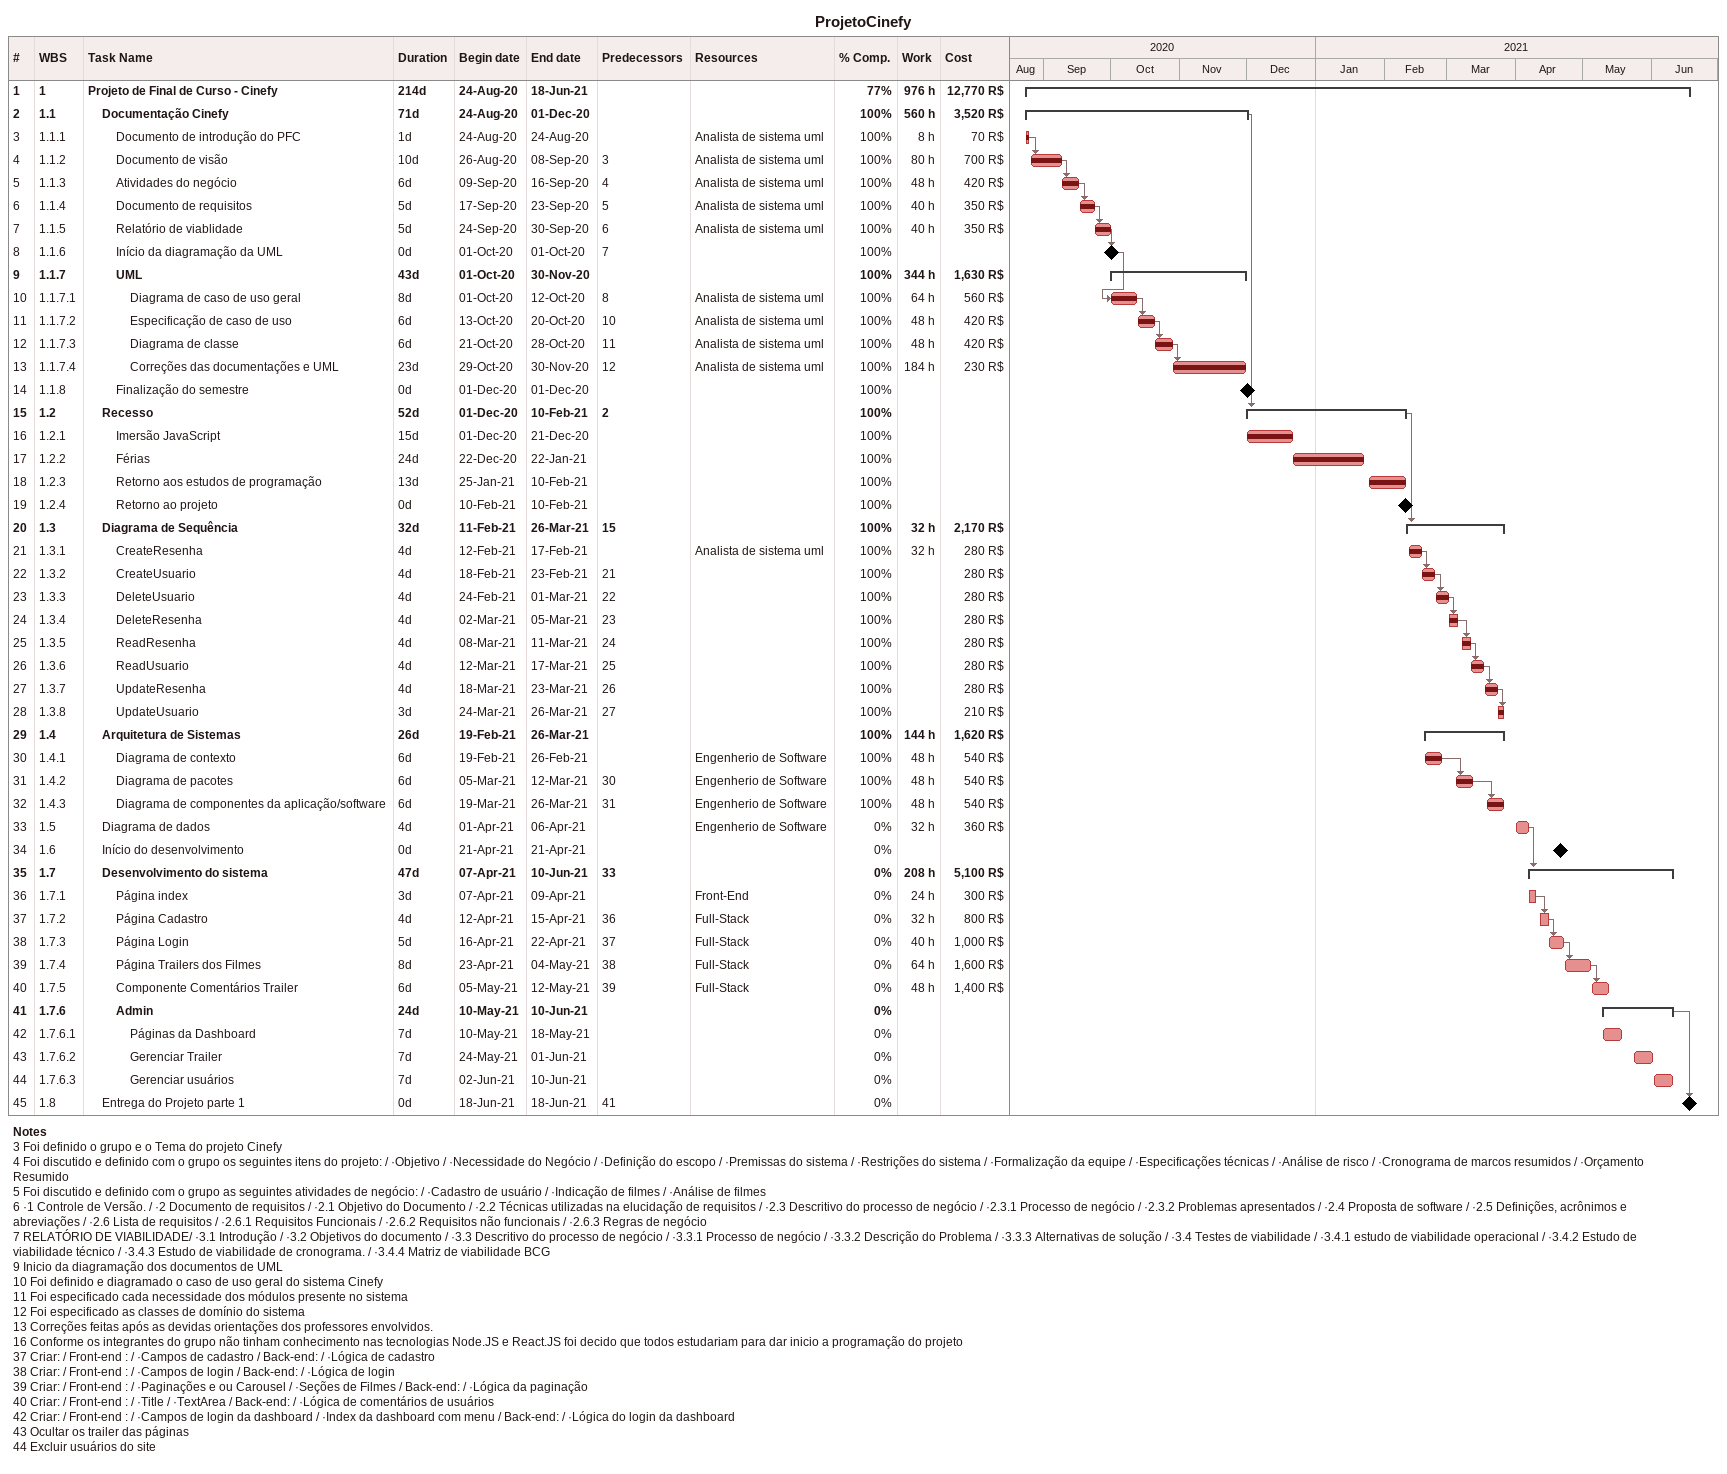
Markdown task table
ProjetoCinefy

| ID | WBS | Task | Duration | Start | Finish | Predecessors | Resources | % complete | Work (h) | Cost (R$) |
|---|---|---|---|---|---|---|---|---|---|---|
| 1 | 1 | **Projeto de Final de Curso - Cinefy** | 214d | 2020-08-24 | 2021-06-18 |  |  | 77 | 976 | 12770 |
| 2 | 1.1 | **Documentação Cinefy** | 71d | 2020-08-24 | 2020-12-01 |  |  | 100 | 560 | 3520 |
| 3 | 1.1.1 | Documento de introdução do PFC | 1d | 2020-08-24 | 2020-08-24 |  | Analista de sistema uml | 100 | 8 | 70 |
| 4 | 1.1.2 | Documento de visão | 10d | 2020-08-26 | 2020-09-08 | 3 | Analista de sistema uml | 100 | 80 | 700 |
| 5 | 1.1.3 | Atividades do negócio | 6d | 2020-09-09 | 2020-09-16 | 4 | Analista de sistema uml | 100 | 48 | 420 |
| 6 | 1.1.4 | Documento de requisitos | 5d | 2020-09-17 | 2020-09-23 | 5 | Analista de sistema uml | 100 | 40 | 350 |
| 7 | 1.1.5 | Relatório de viablidade | 5d | 2020-09-24 | 2020-09-30 | 6 | Analista de sistema uml | 100 | 40 | 350 |
| 8 | 1.1.6 | Início da diagramação da UML | 0d | 2020-10-01 | 2020-10-01 | 7 |  | 100 |  |  |
| 9 | 1.1.7 | **UML** | 43d | 2020-10-01 | 2020-11-30 |  |  | 100 | 344 | 1630 |
| 10 | 1.1.7.1 | Diagrama de caso de uso geral | 8d | 2020-10-01 | 2020-10-12 | 8 | Analista de sistema uml | 100 | 64 | 560 |
| 11 | 1.1.7.2 | Especificação de caso de uso | 6d | 2020-10-13 | 2020-10-20 | 10 | Analista de sistema uml | 100 | 48 | 420 |
| 12 | 1.1.7.3 | Diagrama de classe | 6d | 2020-10-21 | 2020-10-28 | 11 | Analista de sistema uml | 100 | 48 | 420 |
| 13 | 1.1.7.4 | Correções das documentações e UML | 23d | 2020-10-29 | 2020-11-30 | 12 | Analista de sistema uml | 100 | 184 | 230 |
| 14 | 1.1.8 | Finalização do semestre | 0d | 2020-12-01 | 2020-12-01 |  |  | 100 |  |  |
| 15 | 1.2 | **Recesso** | 52d | 2020-12-01 | 2021-02-10 | 2 |  | 100 |  |  |
| 16 | 1.2.1 | Imersão JavaScript | 15d | 2020-12-01 | 2020-12-21 |  |  | 100 |  |  |
| 17 | 1.2.2 | Férias | 24d | 2020-12-22 | 2021-01-22 |  |  | 100 |  |  |
| 18 | 1.2.3 | Retorno aos estudos de programação | 13d | 2021-01-25 | 2021-02-10 |  |  | 100 |  |  |
| 19 | 1.2.4 | Retorno ao projeto | 0d | 2021-02-10 | 2021-02-10 |  |  | 100 |  |  |
| 20 | 1.3 | **Diagrama de Sequência** | 32d | 2021-02-11 | 2021-03-26 | 15 |  | 100 | 32 | 2170 |
| 21 | 1.3.1 | CreateResenha | 4d | 2021-02-12 | 2021-02-17 |  | Analista de sistema uml | 100 | 32 | 280 |
| 22 | 1.3.2 | CreateUsuario | 4d | 2021-02-18 | 2021-02-23 | 21 |  | 100 |  | 280 |
| 23 | 1.3.3 | DeleteUsuario | 4d | 2021-02-24 | 2021-03-01 | 22 |  | 100 |  | 280 |
| 24 | 1.3.4 | DeleteResenha | 4d | 2021-03-02 | 2021-03-05 | 23 |  | 100 |  | 280 |
| 25 | 1.3.5 | ReadResenha | 4d | 2021-03-08 | 2021-03-11 | 24 |  | 100 |  | 280 |
| 26 | 1.3.6 | ReadUsuario | 4d | 2021-03-12 | 2021-03-17 | 25 |  | 100 |  | 280 |
| 27 | 1.3.7 | UpdateResenha | 4d | 2021-03-18 | 2021-03-23 | 26 |  | 100 |  | 280 |
| 28 | 1.3.8 | UpdateUsuario | 3d | 2021-03-24 | 2021-03-26 | 27 |  | 100 |  | 210 |
| 29 | 1.4 | **Arquitetura de Sistemas** | 26d | 2021-02-19 | 2021-03-26 |  |  | 100 | 144 | 1620 |
| 30 | 1.4.1 | Diagrama de contexto | 6d | 2021-02-19 | 2021-02-26 |  | Engenherio de Software | 100 | 48 | 540 |
| 31 | 1.4.2 | Diagrama de pacotes | 6d | 2021-03-05 | 2021-03-12 | 30 | Engenherio de Software | 100 | 48 | 540 |
| 32 | 1.4.3 | Diagrama de componentes da aplicação/software | 6d | 2021-03-19 | 2021-03-26 | 31 | Engenherio de Software | 100 | 48 | 540 |
| 33 | 1.5 | Diagrama de dados | 4d | 2021-04-01 | 2021-04-06 |  | Engenherio de Software | 0 | 32 | 360 |
| 34 | 1.6 | Início do desenvolvimento | 0d | 2021-04-21 | 2021-04-21 |  |  | 0 |  |  |
| 35 | 1.7 | **Desenvolvimento do sistema** | 47d | 2021-04-07 | 2021-06-10 | 33 |  | 0 | 208 | 5100 |
| 36 | 1.7.1 | Página index | 3d | 2021-04-07 | 2021-04-09 |  | Front-End | 0 | 24 | 300 |
| 37 | 1.7.2 | Página Cadastro | 4d | 2021-04-12 | 2021-04-15 | 36 | Full-Stack | 0 | 32 | 800 |
| 38 | 1.7.3 | Página Login | 5d | 2021-04-16 | 2021-04-22 | 37 | Full-Stack | 0 | 40 | 1000 |
| 39 | 1.7.4 | Página Trailers dos Filmes | 8d | 2021-04-23 | 2021-05-04 | 38 | Full-Stack | 0 | 64 | 1600 |
| 40 | 1.7.5 | Componente Comentários Trailer | 6d | 2021-05-05 | 2021-05-12 | 39 | Full-Stack | 0 | 48 | 1400 |
| 41 | 1.7.6 | **Admin** | 24d | 2021-05-10 | 2021-06-10 |  |  | 0 |  |  |
| 42 | 1.7.6.1 | Páginas da Dashboard | 7d | 2021-05-10 | 2021-05-18 |  |  | 0 |  |  |
| 43 | 1.7.6.2 | Gerenciar Trailer | 7d | 2021-05-24 | 2021-06-01 |  |  | 0 |  |  |
| 44 | 1.7.6.3 | Gerenciar usuários | 7d | 2021-06-02 | 2021-06-10 |  |  | 0 |  |  |
| 45 | 1.8 | Entrega do Projeto parte 1 | 0d | 2021-06-18 | 2021-06-18 | 41 |  | 0 |  |  |

Notes
- 3: Foi definido o grupo e o Tema do projeto Cinefy
- 4: Foi discutido e definido com o grupo os seguintes itens do projeto: / ·Objetivo / ·Necessidade do Negócio / ·Definição do escopo / ·Premissas do sistema / ·Restrições do sistema / ·Formalização da equipe / ·Especificações técnicas / ·Análise de risco / ·Cronograma de marcos resumidos / ·Orçamento Resumido
- 5: Foi discutido e definido com o grupo as seguintes atividades de negócio: / ·Cadastro de usuário / ·Indicação de filmes / ·Análise de filmes
- 6: ·1 Controle de Versão. / ·2 Documento de requisitos / ·2.1 Objetivo do Documento / ·2.2 Técnicas utilizadas na elucidação de requisitos / ·2.3 Descritivo do processo de negócio / ·2.3.1 Processo de negócio / ·2.3.2 Problemas apresentados / ·2.4 Proposta de software / ·2.5 Definições, acrônimos e abreviações / ·2.6 Lista de requisitos / ·2.6.1 Requisitos Funcionais / ·2.6.2 Requisitos não funcionais / ·2.6.3 Regras de negócio
- 7: RELATÓRIO DE VIABILIDADE/ ·3.1 Introdução / ·3.2 Objetivos do documento / ·3.3 Descritivo do processo de negócio / ·3.3.1 Processo de negócio / ·3.3.2 Descrição do Problema / ·3.3.3 Alternativas de solução / ·3.4 Testes de viabilidade / ·3.4.1 estudo de viabilidade operacional / ·3.4.2 Estudo de viabilidade técnico / ·3.4.3 Estudo de viabilidade de cronograma. / ·3.4.4 Matriz de viabilidade BCG
- 9: Inicio da diagramação dos documentos de UML
- 10: Foi definido e diagramado o caso de uso geral do sistema Cinefy
- 11: Foi especificado cada necessidade dos módulos presente no sistema
- 12: Foi especificado as classes de domínio do sistema
- 13: Correções feitas após as devidas orientações dos professores envolvidos.
- 16: Conforme os integrantes do grupo não tinham conhecimento nas tecnologias Node.JS e React.JS foi decido que todos estudariam para dar inicio a programação do projeto
- 37: Criar: / Front-end : / ·Campos de cadastro / Back-end: / ·Lógica de cadastro
- 38: Criar: / Front-end : / ·Campos de login / Back-end: / ·Lógica de login
- 39: Criar: / Front-end : / ·Paginações e ou Carousel / ·Seções de Filmes / Back-end: / ·Lógica da paginação
- 40: Criar: / Front-end : / ·Title / ·TextArea / Back-end: / ·Lógica de comentários de usuários
- 42: Criar: / Front-end : / ·Campos de login da dashboard / ·Index da dashboard com menu / Back-end: / ·Lógica do login da dashboard
- 43: Ocultar os trailer das páginas
- 44: Excluir usuários do site
